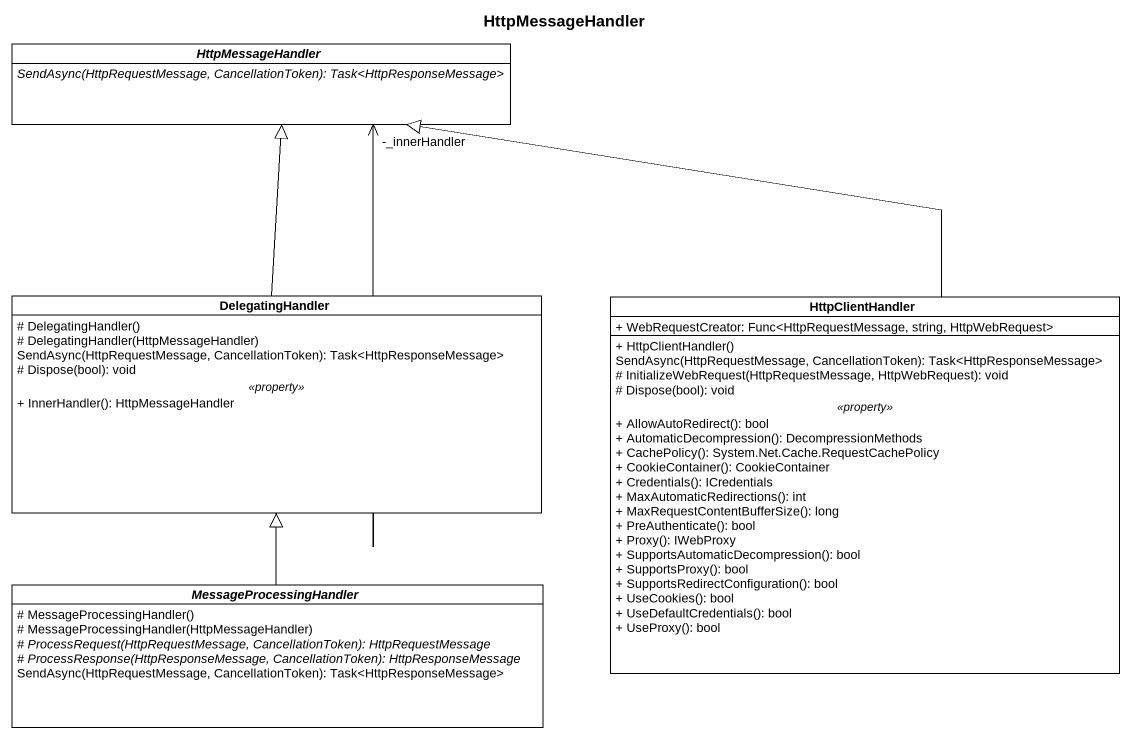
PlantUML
@startuml
title HttpMessageHandler
hide circle
hide empty members
skinparam classAttributeIconSize 0
abstract class HttpMessageHandler {
  {abstract} SendAsync(HttpRequestMessage, CancellationToken): Task<HttpResponseMessage>
}
class DelegatingHandler {
  # DelegatingHandler()
  # DelegatingHandler(HttpMessageHandler)
  SendAsync(HttpRequestMessage, CancellationToken): Task<HttpResponseMessage>
  # Dispose(bool): void
  .. <<property>> ..
  + InnerHandler(): HttpMessageHandler
}
class HttpClientHandler {
  + WebRequestCreator: Func<HttpRequestMessage, string, HttpWebRequest>
  --
  + HttpClientHandler()
  SendAsync(HttpRequestMessage, CancellationToken): Task<HttpResponseMessage>
  # InitializeWebRequest(HttpRequestMessage, HttpWebRequest): void
  # Dispose(bool): void
  .. <<property>> ..
  + AllowAutoRedirect(): bool
  + AutomaticDecompression(): DecompressionMethods
  + CachePolicy(): System.Net.Cache.RequestCachePolicy
  + CookieContainer(): CookieContainer
  + Credentials(): ICredentials
  + MaxAutomaticRedirections(): int
  + MaxRequestContentBufferSize(): long
  + PreAuthenticate(): bool
  + Proxy(): IWebProxy
  + SupportsAutomaticDecompression(): bool
  + SupportsProxy(): bool
  + SupportsRedirectConfiguration(): bool
  + UseCookies(): bool
  + UseDefaultCredentials(): bool
  + UseProxy(): bool
}
abstract class MessageProcessingHandler {
  # MessageProcessingHandler()
  # MessageProcessingHandler(HttpMessageHandler)
  {abstract} # ProcessRequest(HttpRequestMessage, CancellationToken): HttpRequestMessage
  {abstract} # ProcessResponse(HttpResponseMessage, CancellationToken): HttpResponseMessage
  SendAsync(HttpRequestMessage, CancellationToken): Task<HttpResponseMessage>
}
DelegatingHandler -up-> "-_innerHandler" HttpMessageHandler
DelegatingHandler -up-|> HttpMessageHandler
HttpClientHandler -up-|> HttpMessageHandler
MessageProcessingHandler -up-|> DelegatingHandler
@enduml
